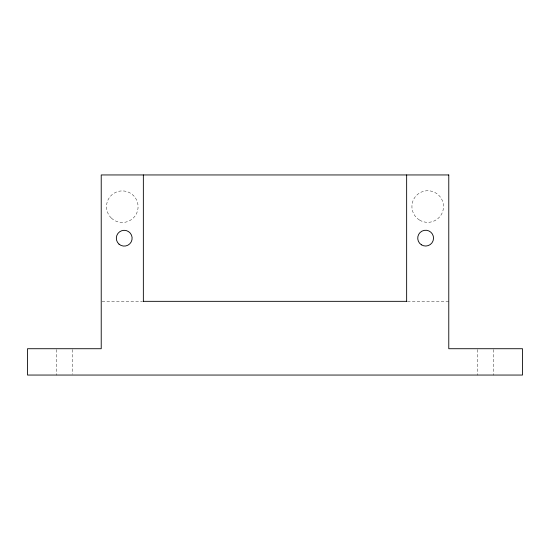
<?xml version="1.0" encoding="UTF-8"?>
<svg xmlns="http://www.w3.org/2000/svg" width="550" height="550" viewBox="0 0 550 550"><rect width="100%" height="100%" fill="white"/><g stroke="black" fill="none" stroke-linecap="round" stroke-linejoin="round"><path stroke-width="0.41" stroke-dasharray="2.75 2.06" d="M102.066 301.331L142.512 301.331M407.488 301.331L448.779 301.331M493.536 349.573L493.536 375.052M477.744 349.573L477.744 375.052M72.201 349.573L72.201 374.206M56.519 349.573L56.519 375.052M419.602 220.103A15.799 15.799 0 0 0 443.506 206.786A15.799 15.799 0 0 0 420.021 192.741A15.799 15.799 0 0 0 419.602 220.103M111.423 218.171A15.799 15.799 0 0 0 137.651 210.375A15.799 15.799 0 0 0 117.782 191.558A15.799 15.799 0 0 0 111.423 218.171"/><path stroke-width="0.82" d="M143.275 301.331L406.725 301.331M406.649 174.948L406.649 301.331M143.351 174.948L143.351 301.331M448.779 174.948L101.221 174.948L101.221 348.721L27.5 348.721L27.5 375.052L522.5 375.052L522.5 348.721L448.779 348.721L448.779 174.948M421.403 244.812A7.899 7.899 0 0 0 433.524 238.466A7.899 7.899 0 0 0 421.967 231.137A7.899 7.899 0 0 0 421.403 244.812M119.013 244.145A7.899 7.899 0 0 0 131.972 239.759A7.899 7.899 0 0 0 121.694 230.732A7.899 7.899 0 0 0 119.013 244.145"/></g></svg>
